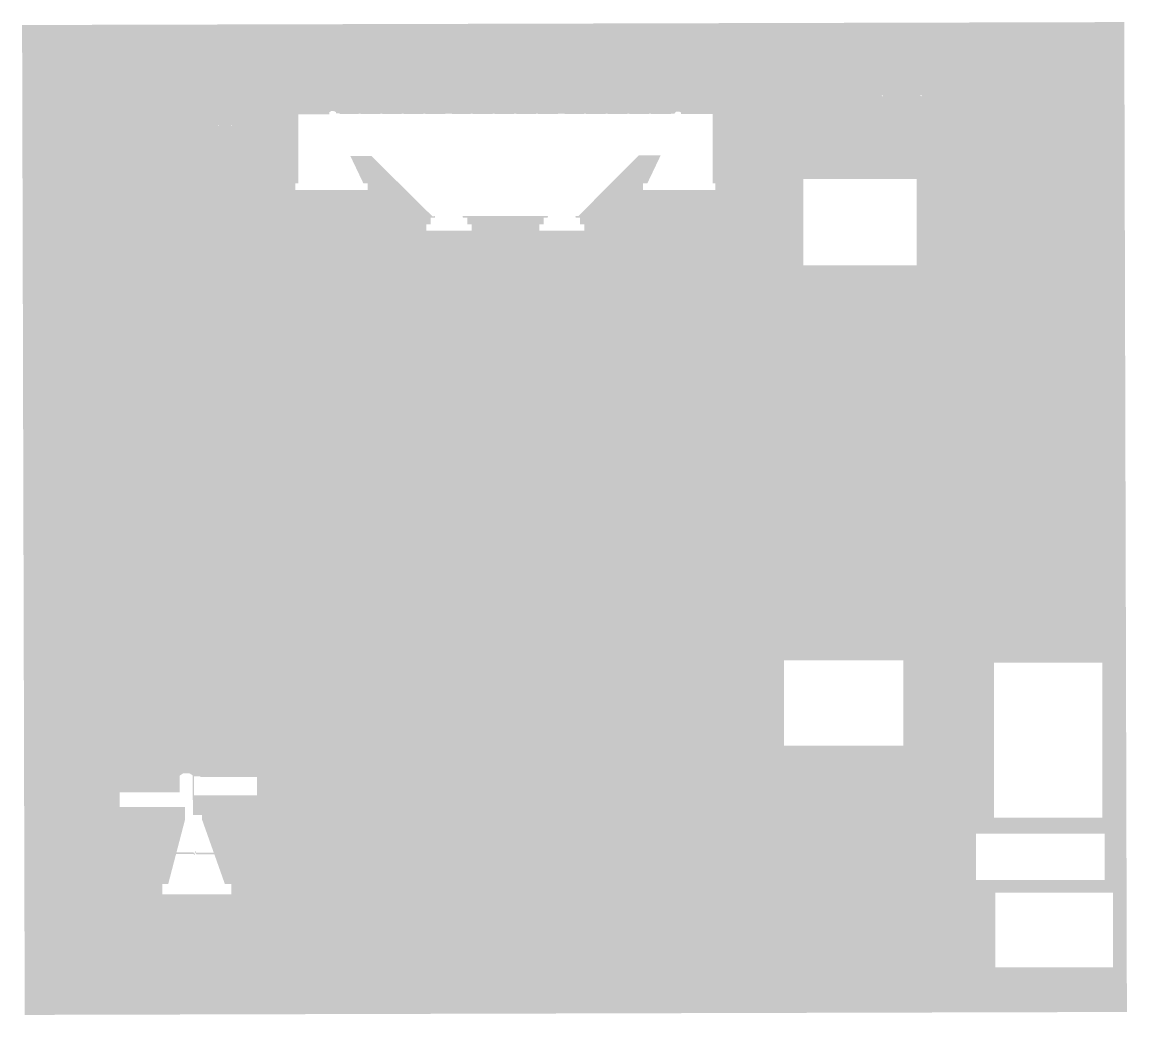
# Model space of a CAD drawing. Header units: millimetres. Extents: x 5124 to 5799162, y 2311 to 20940678.
# Drawn here: x 5124 to 107255, y 2311 to 94108 of the extents above; entities outside this region: 2.
import ezdxf

# ---------------------------------------------------------------- set-up
doc = ezdxf.new("R2010")
doc.units = ezdxf.units.MM
doc.header["$MEASUREMENT"] = 0
doc.layers.add('DRAWING', color=7, linetype='Continuous')
doc.layers.add('TEXT', color=7, linetype='Continuous')
picture_1 = doc.add_image_def('image1.jpg', size_in_pixel=(7197, 4737))

# ---------------------------------------------------------------- blocks, each defined once
blk = doc.blocks.new('A1')
at = {"layer": 'TEXT', "color": 251}
for points in [[(-5362, -3792), (-5362, 3792), (0, 3792), (0, -3792), (-5362, -3792)], [(0, -3792), (0, 3792), (5362, 3792), (5362, -3792), (0, -3792)]]:
    blk.add_lwpolyline(points, dxfattribs=at)

msp = doc.modelspace()

# ---------------------------------------------------------------- hatches: boundary and pattern name
at = {"layer": 'DRAWING'}
h = msp.add_hatch(dxfattribs=at)
h.set_pattern_fill('AR-CONC', color=256, scale=25)
h.set_pattern_definition([(50, (0, 0), (179.31505, -15.68803), [18.75, -206.25]), (355, (0, 0), (-34.68783, 188.04803), [15, -165]), (100.45144, (14.94, -1.3), (144.62721, 172.36), [15.93505, -175.28553]), (46.1842, (0, 50), (266.81033, -41.37982), [28.125, -309.375]), (96.63564, (22.23, 46.55), (233.6655, 243.52965), [23.9026, -262.92844]), (351.18416, (0, 50), (233.6655, 243.52965), [22.5, -247.5]), (21, (25, 37.5), (149.22676, -100.65472), [18.75, -206.25]), (326, (25, 37.5), (60.82883, 181.2875), [15, -165]), (71.45144, (37.44, 29.11), (210.0556, 80.63279), [15.93505, -175.28553]), (37.5, (0, 0), (3.039964, 83.223463), [0, -163, 0, -167.5, 0, -165.625]), (7.5, (0, 0), (65.767384, 98.60293), [0, -95.5, 0, -159.25, 0, -63.125]), (327.5, (-55.75, 0), (133.45561, -5.638718), [0, -62.5, 0, -195, 0, -258.75]), (317.5, (-80.75, 0), (145.79654, 25.02625), [0, -81.25, 0, -129.5, 0, -183.75])])
h.paths.add_polyline_path([(107012, 94108), (5124, 93837), (5367, 2311), (107255, 2582)])
h.paths.add_polyline_path([(21020, 22610), (21020, 20786), (21759, 20786), (21754, 20386), (22844, 17309), (21219, 17309), (21150, 17476), (21046, 17188), (20983, 17335), (19395, 17335), (20193, 20386), (20193, 21541), (14149, 21541), (14149, 21736), (14149, 22876), (19702, 22876), (19702, 24439), (20010, 24648), (20604, 24648), (20906, 24450), (20895, 22876), (20916, 21736), (20916, 20786), (21020, 20786), (21020, 24381), (21605, 24381), (21605, 24303), (26838, 24303), (26838, 22610)], flags=16)
h.paths.add_polyline_path([(21150, 17340), (21219, 17173), (22892, 17173), (23871, 14410), (24481, 14410), (24481, 13462), (18092, 13462), (18092, 14410), (18630, 14410), (19359, 17199), (20983, 17199), (21046, 17052)], flags=16)
h.paths.add_polyline_path([(75557, 27218), (75557, 35101), (86583, 35101), (86583, 27218)], flags=16)
h.paths.add_polyline_path([(42496, 74827), (42496, 75415), (42900, 75415), (42900, 76021), (43289, 76021), (43304, 76172), (43064, 76136), (37404, 81736), (35467, 81733), (36670, 79206), (37067, 79206), (37067, 78579), (32762, 78579), (30377, 78586), (30377, 79206), (30647, 79206), (30647, 84591), (24550, 84591), (24506, 84513), (24442, 84591), (23327, 84591), (23283, 84513), (23220, 84591), (30647, 84591), (30647, 84675), (30647, 85572), (33532, 85572), (33532, 85775), (33701, 85877), (34000, 85870), (34149, 85775), (34151, 85660), (34468, 85660), (34468, 85610), (36238, 85610), (36238, 85650), (36423, 85650), (36423, 85610), (38241, 85610), (38241, 85650), (38426, 85650), (38426, 85610), (40211, 85610), (40211, 85650), (40396, 85650), (40396, 85610), (42215, 85610), (42215, 85650), (42400, 85650), (42400, 85610), (44243, 85610), (44243, 85637), (44853, 85637), (44853, 85610), (46606, 85610), (46606, 85650), (46791, 85650), (46791, 85610), (48612, 85610), (48612, 85650), (48797, 85650), (48797, 85610), (50612, 85610), (50612, 85650), (50798, 85650), (50798, 85610), (52623, 85610), (52623, 85650), (52808, 85650), (52808, 85610), (54668, 85610), (54668, 85637), (55278, 85637), (55278, 85610), (57059, 85610), (57059, 85650), (57244, 85650), (57244, 85610), (59064, 85610), (59064, 85650), (59249, 85650), (59249, 85610), (61066, 85610), (61066, 85650), (61251, 85650), (61251, 85610), (63075, 85610), (63075, 85650), (63260, 85650), (63260, 85610), (65107, 85610), (65107, 85637), (65434, 85637), (65434, 85679), (65599, 85840), (65873, 85840), (66045, 85735), (66045, 85598), (68949, 85598), (68949, 84675), (68949, 79206), (69219, 79206), (69219, 78586), (66835, 78586), (66835, 78579), (62529, 78579), (62529, 79206), (62926, 79206), (64153, 81782), (62123, 81782), (56545, 76172), (56280, 76172), (56297, 76021), (56704, 76021), (56704, 75415), (57102, 75415), (57102, 74827), (52924, 74827), (52924, 75415), (53327, 75415), (53327, 76021), (53716, 76021), (53731, 76172), (45853, 76172), (45870, 76021), (46277, 76021), (46277, 75415), (46675, 75415), (46675, 74827)], flags=16)
h.paths.add_polyline_path([(44059, 76172), (44059, 77141), (40319, 80858), (44059, 80858), (44059, 83424), (44059, 83696), (34665, 83696), (34665, 83532), (34505, 83696), (33657, 83696), (33663, 83417), (33663, 82518), (31506, 84675), (34162, 84675), (44532, 84675), (44532, 84894), (54962, 84894), (54962, 84675), (65434, 84675), (68039, 84675), (65933, 82563), (65933, 83417), (65940, 83696), (65067, 83696), (64932, 83560), (64932, 83696), (57004, 83696), (55473, 83696), (55473, 83424), (55473, 80858), (59223, 80858), (56436, 78042), (55473, 77106), (55473, 76172), (54486, 76172), (54486, 80858), (45046, 80858), (45046, 76160), (45033, 76172)], flags=0)
h.paths.add_polyline_path([(93301, 19084), (105212, 19084), (105212, 14775), (93301, 14775)], flags=16)
h.paths.add_polyline_path([(97523, 17093), (97523, 17936), (103815, 17946), (103818, 17099)], flags=0)
h.paths.add_polyline_path([(94971, 34879), (104993, 34879), (104993, 20545), (94971, 20545)], flags=16)
h.paths.add_polyline_path([(96480, 33227), (101795, 33233), (101818, 21277), (96514, 21271)], flags=0)
h.paths.add_polyline_path([(95100, 13607), (105981, 13607), (105981, 6724), (95100, 6724)], flags=16)
h.paths.add_polyline_path([(103877, 8708), (103877, 8307), (97633, 8296), (97633, 8696)], flags=0)
h.paths.add_polyline_path([(77348, 71609), (77348, 79604), (87809, 79604), (87809, 71609)], flags=16)
h.paths.add_polyline_path([(77790, 76360), (80915, 77018), (80922, 77098), (77808, 76648), (80940, 77294), (82137, 77274), (86415, 77892), (83815, 77245), (86375, 77622), (83816, 77009), (82241, 77014)], flags=0)
h.paths.add_polyline_path([(85267, 83447), (85267, 87345), (84712, 87345), (84647, 87224), (84570, 87345), (85267, 87345), (85267, 83447), (86157, 83447), (86248, 83174), (86369, 83608), (86500, 83386), (87319, 83386), (87319, 87365), (88297, 87365), (88232, 87244), (88155, 87365), (87319, 87365), (87319, 83386), (86500, 83386), (86369, 83608), (86248, 83174), (86157, 83447)], flags=16)
h.paths.add_polyline_path([(20899, 22626), (14149, 22626), (14149, 21736), (20193, 21736), (20916, 21736)], flags=0)

# ---------------------------------------------------------------- block references
at = {"layer": 'TEXT'}
msp.add_blockref('A1', (5793800, 20936886), dxfattribs=at)

# ---------------------------------------------------------------- pictures from other files: only their frames are drawn
image = msp.add_image(picture_1, insert=(5773567, 20932421), size_in_units=(9140, 6016), dxfattribs=at)
image.dxf.flags = 7

doc.saveas('drawing.dxf')
